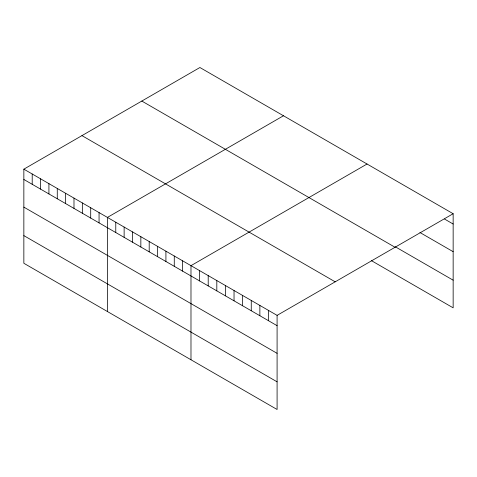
<?xml version="1.0" encoding="UTF-8"?>
<svg xmlns="http://www.w3.org/2000/svg" width="477" height="477" viewBox="0 0 477 477"><rect width="100%" height="100%" fill="white"/><g stroke="black" fill="none" stroke-linecap="round" stroke-linejoin="round"><path stroke-width="0.72" d="M23.85 169.168L277.089 315.369L277.089 409.487L23.85 263.28L23.85 169.168L199.911 67.513L453.15 213.72L453.15 307.832L371.356 260.609M283.481 115.762L107.42 217.411L107.42 311.529M367.051 164.01L190.985 265.659L190.985 359.771M277.089 315.369L453.15 213.72M444.54 219.05L453.15 224.023M419.939 232.508L453.15 251.683M395.338 246.8L453.15 280.178M141.812 101.058L395.051 247.265M81.949 135.623L335.188 281.824M23.85 179.465L277.089 325.672M23.85 207.125L277.089 353.332M23.85 235.62L277.089 381.827M268.479 310.402L268.479 320.705M259.87 305.429L259.87 315.732M251.26 300.456L251.26 310.76M242.644 295.484L242.644 305.787M234.034 290.517L234.034 300.82M225.424 285.544L225.424 295.847M216.814 280.571L216.814 290.875M208.205 275.605L208.205 285.908M199.595 270.632L199.595 280.935M182.631 260.836L182.631 271.139M174.272 256.012L174.272 266.315M165.918 251.188L165.918 261.491M157.559 246.359L157.559 256.662M149.2 241.535L149.2 251.838M140.846 236.711L140.846 247.014M132.487 231.888L132.487 242.191M124.133 227.064L124.133 237.367M115.774 222.24L115.774 232.543M99.061 212.587L99.061 222.89M90.708 207.763L90.708 218.067M82.348 202.94L82.348 213.243M73.989 198.116L73.989 208.419M65.635 193.286L65.635 203.59M57.276 188.463L57.276 198.766M48.922 183.639L48.922 193.942M40.563 178.815L40.563 189.119M32.209 173.992L32.209 184.295"/></g></svg>
